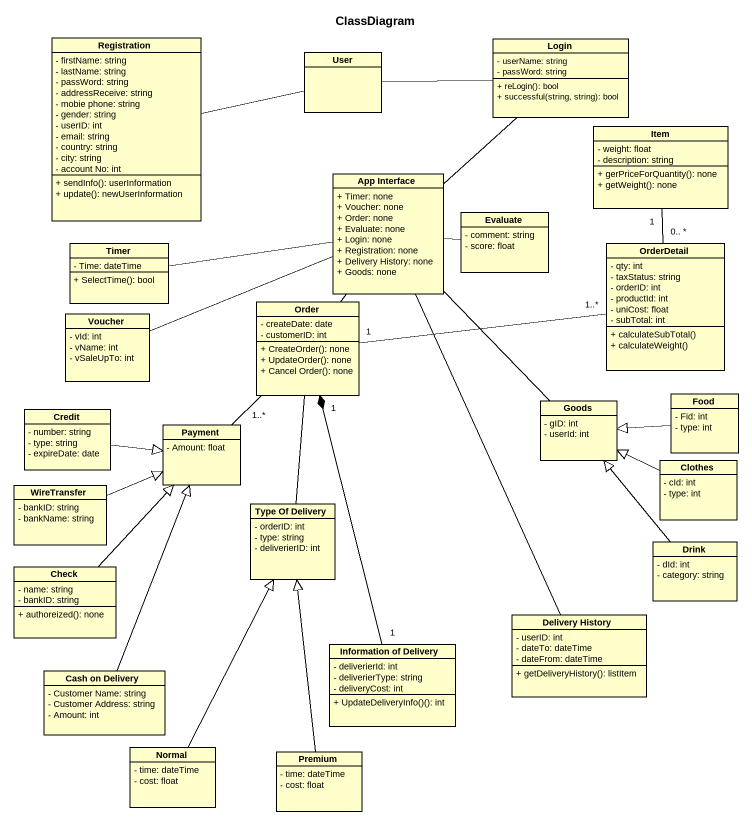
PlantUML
@startuml
title ClassDiagram
hide circle
hide empty members
skinparam classAttributeIconSize 0
class Registration {
  - firstName: string
  - lastName: string
  - passWord: string
  - addressReceive: string
  - mobie phone: string
  - gender: string
  - userID: int
  - email: string
  - country: string
  - city: string
  - account No: int
  + sendInfo(): userInformation
  + update(): newUserInformation
}
class User
class Login {
  - userName: string
  - passWord: string
  + reLogin(): bool
  + successful(string, string): bool
}
class Item {
  - weight: float
  - description: string
  + gerPriceForQuantity(): none
  + getWeight(): none
}
class "App Interface" as App_Interface {
  + Timer: none
  + Voucher: none
  + Order: none
  + Evaluate: none
  + Login: none
  + Registration: none
  + Delivery History: none
  + Goods: none
}
class Timer {
  - Time: dateTime
  + SelectTime(): bool
}
class Evaluate {
  - comment: string
  - score: float
}
class OrderDetail {
  - qty: int
  - taxStatus: string
  - orderID: int
  - productId: int
  - uniCost: float
  - subTotal: int
  + calculateSubTotal()
  + calculateWeight()
}
class Voucher {
  - vId: int
  - vName: int
  - vSaleUpTo: int
}
class Order {
  - createDate: date
  - customerID: int
  + CreateOrder(): none
  + UpdateOrder(): none
  + Cancel Order(): none
}
class Goods {
  - gID: int
  - userId: int
}
class Food {
  - Fid: int
  - type: int
}
class Credit {
  - number: string
  - type: string
  - expireDate: date
}
class Payment {
  - Amount: float
}
class Clothes {
  - cId: int
  - type: int
}
class WireTransfer {
  - bankID: string
  - bankName: string
}
class "Type Of Delivery" as Type_Of_Delivery {
  - orderID: int
  - type: string
  - deliverierID: int
}
class Drink {
  - dId: int
  - category: string
}
class Check {
  - name: string
  - bankID: string
  + authoreized(): none
}
class "Delivery History" as Delivery_History {
  - userID: int
  - dateTo: dateTime
  - dateFrom: dateTime
  + getDeliveryHistory(): listItem
}
class "Cash on Delivery" as Cash_on_Delivery {
  - Customer Name: string
  - Customer Address: string
  - Amount: int
}
class "Information of Delivery" as Information_of_Delivery {
  - deliverierId: int
  - deliverierType: string
  - deliveryCost: int
  + UpdateDeliveryInfo()(): int
}
class Normal {
  - time: dateTime
  - cost: float
}
class Premium {
  - time: dateTime
  - cost: float
}
Registration -right- User
User -right- Login
App_Interface -up- Login
App_Interface -left- Timer
App_Interface -right- Evaluate
App_Interface -- Goods
OrderDetail "0.. *" -up- "1" Item
Voucher -right- App_Interface
Order -up- App_Interface
Order "1" -right- "1..*" OrderDetail
Order -- Type_Of_Delivery
Food -left-|> Goods
Credit -right-|> Payment
Payment "1..*" -up- Order
Clothes -left-|> Goods
WireTransfer -right-|> Payment
Drink -up-|> Goods
Check -up-|> Payment
Delivery_History -up- App_Interface
Cash_on_Delivery -up-|> Payment
Information_of_Delivery "1" -up-* "1" Order
Normal -up-|> Type_Of_Delivery
Premium -up-|> Type_Of_Delivery
@enduml
